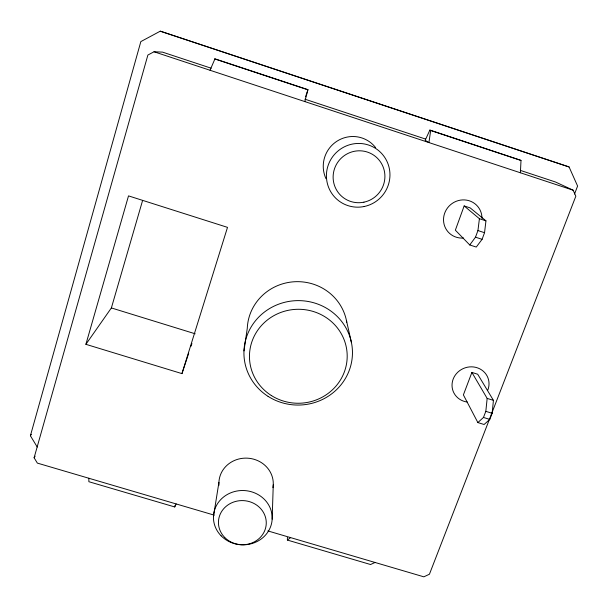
<?xml version="1.0" encoding="UTF-8"?>
<svg xmlns="http://www.w3.org/2000/svg" width="608" height="608" viewBox="0 0 608 608"><rect width="100%" height="100%" fill="white"/><g stroke="black" fill="none" stroke-linecap="round" stroke-linejoin="round"><path stroke-width="0.91" d="M88.874 478.253L88.859 481.711L174.732 506.95L176.138 503.933M272.164 519.141L273.258 484.842M520.387 172.771L521.01 160.421L429.879 130.082L425.167 140.304L428.936 142.568L430.677 130.484L429.879 130.082M492.146 413.303L493.43 400.353L477.698 374.239L471.899 372.423L463.387 394.888L477.865 422.568L484.105 424.49L489.79 419.398L492.146 413.303L485.822 411.342L487.16 398.407L471.899 372.423M484.546 232.697L485.952 220.841L470.189 207.898L464.155 205.937L455.354 230.189L469.756 244.963L476.269 247.061L482.091 239.324L484.546 232.697L477.941 230.554L479.408 218.713L464.155 205.937M243.975 350.922L247.281 328.274A50.092 48.458 -2.2 0 1 294.295 281.755A50.092 48.458 -2.2 0 1 346.758 322.202M213.461 516.564L218.918 482.41M174.732 506.95L175.134 505.316M304.821 101.574L307.96 89.672L214.951 58.854L210.041 70.27M37.248 447.047L30.4 435.761L140.836 41.602L160.276 31.175L569.08 166.957L577.6 186.063L574.522 194.02M214.29 515.158L37.354 463.098L34.109 457.763L147.881 55.047L154.029 51.764L162.511 52.121L211.174 68.21M85.895 344.318L128.516 195.882L227.506 227.362L181.952 373.616L85.895 344.318L111.378 307.937L142.576 200.549M181.952 373.616L188.7 353.256M191.049 346.18L191.93 343.52M305.543 96.816L307.663 90.562M469.756 244.963L475.494 237.188L477.941 230.554M477.865 422.568L483.466 417.445L485.822 411.342M34.109 457.763L35.089 456.198M30.4 435.761L31.373 434.325M375.06 562.468L370.553 564.52L287.394 540.071L290.601 537.616M267.885 530.928L423.837 576.825L429.43 574.233L575.829 196.217L573.139 190.198L555.438 181.982L520.288 170.369M483.466 417.445L489.79 419.398M111.378 307.937L195.16 333.784M487.16 398.407L493.43 400.353M475.494 237.188L482.091 239.324M479.408 218.713L485.952 220.841M214.54 58.862L308.081 89.855M430.677 130.484L521.01 160.421M304.904 99.18L425.661 139.095M154.029 51.764L573.139 190.198M160.276 31.175L569.08 166.957M346.423 320.431L351.409 342.441M287.394 537.457L287.394 540.071M467.263 402.04A18.65 17.533 -21.6 0 1 452.542 381.087A18.65 17.533 -21.6 0 1 475.942 367.399A18.65 17.533 -21.6 0 1 487.867 389.986M463.547 238.032A19.54 18.787 -40.2 0 1 443.528 220.218A19.54 18.787 -40.2 0 1 462.574 199.91A19.54 18.787 -40.2 0 1 481.984 218.371M218.986 485.252A27.193 25.346 3.1 0 1 247.19 458.151A27.193 25.346 3.1 0 1 272.946 487.662M325.987 178.668A29.518 29.093 -55.3 0 1 337.273 141.01A29.518 29.093 -55.3 0 1 375.615 147.615M268.105 396.386A54.272 52.22 -2.2 0 0 352.351 356.045A54.272 52.22 -2.2 0 0 274.14 306.098A54.272 52.22 -2.2 0 0 268.105 396.386M221.122 535.823A29.382 27.155 2.9 0 0 270.818 526.102A29.382 27.155 2.9 0 0 236.527 491.097A29.382 27.155 2.9 0 0 221.122 535.823M364.207 206.507A32.057 31.578 -50.7 0 0 382.189 154.075A32.057 31.578 -50.7 0 0 328.16 165.346A32.057 31.578 -50.7 0 0 364.207 206.507M224.709 537.449A23.925 22.086 2.9 0 0 265.156 529.5A23.925 22.086 2.9 0 0 237.196 501.068A23.925 22.086 2.9 0 0 224.709 537.449M271.274 395.481A48.876 46.991 -2.2 0 0 347.1 359.092A48.876 46.991 -2.2 0 0 276.617 314.23A48.876 46.991 -2.2 0 0 271.274 395.481M363.941 202.168A26.121 25.726 -50 0 0 378.564 159.44A26.121 25.726 -50 0 0 334.537 168.667A26.121 25.726 -50 0 0 363.941 202.168"/></g></svg>
